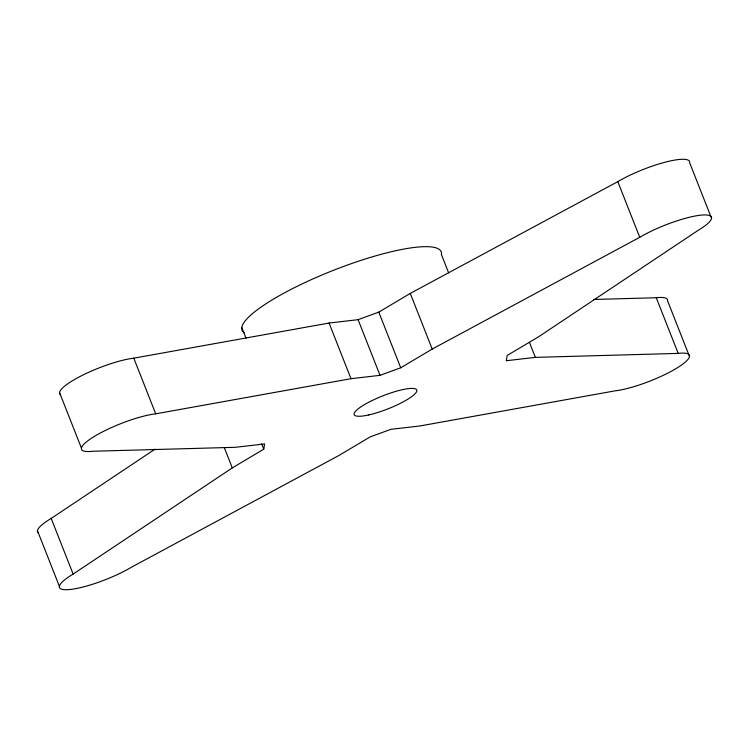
<?xml version="1.0" encoding="UTF-8"?>
<svg xmlns="http://www.w3.org/2000/svg" width="749" height="749" viewBox="0 0 749 749"><rect width="100%" height="100%" fill="white"/><g stroke="black" fill="none" stroke-linecap="round" stroke-linejoin="round"><path stroke-width="1.12" d="M73.13 574.08L232.284 467.9L263.76 449.185L264.603 443.932L235.57 447.293L92.754 451.254A45.867 9.54 -21.5 0 1 95.207 435.899A45.867 9.54 -21.5 0 1 155.708 413.832L350.991 378.694L380.024 375.333L400.724 367.787L432.201 349.071L639.74 237.302A45.867 9.54 -21.5 0 1 700.24 215.225A45.867 9.54 -21.5 0 1 697.796 230.58L538.634 336.76L507.157 355.475L506.324 360.728L535.348 357.367L678.201 353.397A45.867 9.54 -21.5 0 1 675.748 368.751A45.867 9.54 -21.5 0 1 615.247 390.819L419.927 425.966L390.903 429.327L370.203 436.873L338.726 455.589L131.187 567.358A45.867 9.54 -21.5 0 1 70.678 589.426A45.867 9.54 -21.5 0 1 73.13 574.08L51.204 518.42L155.043 449.138M60.538 394.77A45.867 9.54 -21.5 0 1 82.418 375.286A45.867 9.54 -21.5 0 1 133.79 358.181L329.073 323.034L358.097 319.673L378.797 312.127L410.274 293.411L617.813 181.642A45.867 9.54 -21.5 0 1 664.812 162.28A45.867 9.54 -21.5 0 1 689.623 162.673L711.55 218.333M593.564 299.478L656.274 297.737A45.867 9.54 -21.5 0 1 667.584 300.845L689.511 356.505M617.813 181.642L639.74 237.302M656.274 297.737L678.201 353.397M529.449 342.377L535.348 357.367M448.614 272.795L441.442 254.604A107.023 22.255 -21.5 0 0 332.593 270.651A107.023 22.255 -21.5 0 0 244.137 332.734M410.274 293.411L432.201 349.071M378.797 312.127L400.724 367.787M358.097 319.673L380.024 375.333M329.073 323.034L350.991 378.694M241.777 327.425L246 338.127M261.654 443.839L263.76 449.185M224.279 447.565L232.284 467.9M133.79 358.181L155.708 413.832M59.527 392.495L81.444 448.155M37.45 530.666L59.377 586.327M38.461 532.942A45.867 9.54 -21.5 0 1 51.204 518.42M368.677 414.946A33.639 6.994 -21.5 0 0 416.837 390.884A33.639 6.994 -21.5 0 0 370.877 401.155A33.639 6.994 -21.5 0 0 368.677 414.946"/></g></svg>
